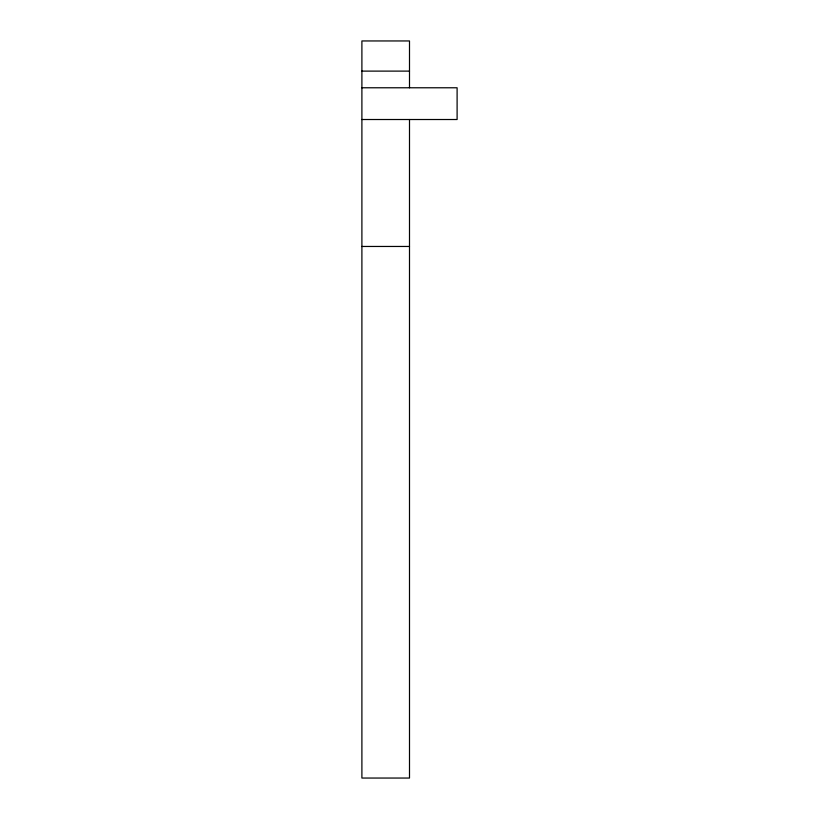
<?xml version="1.0" encoding="UTF-8"?>
<svg xmlns="http://www.w3.org/2000/svg" width="819" height="819" viewBox="0 0 819 819"><rect width="100%" height="100%" fill="white"/><g stroke="black" fill="none" stroke-linecap="round" stroke-linejoin="round"><path stroke-width="1.23" d="M361.896 71.11L409.5 71.11M361.896 87.776L457.104 87.776L457.104 119.513L361.896 119.513M361.896 246.458L409.5 246.458M409.5 87.776L409.5 40.95L361.896 40.95L361.896 778.05L409.5 778.05L409.5 119.513"/></g></svg>
